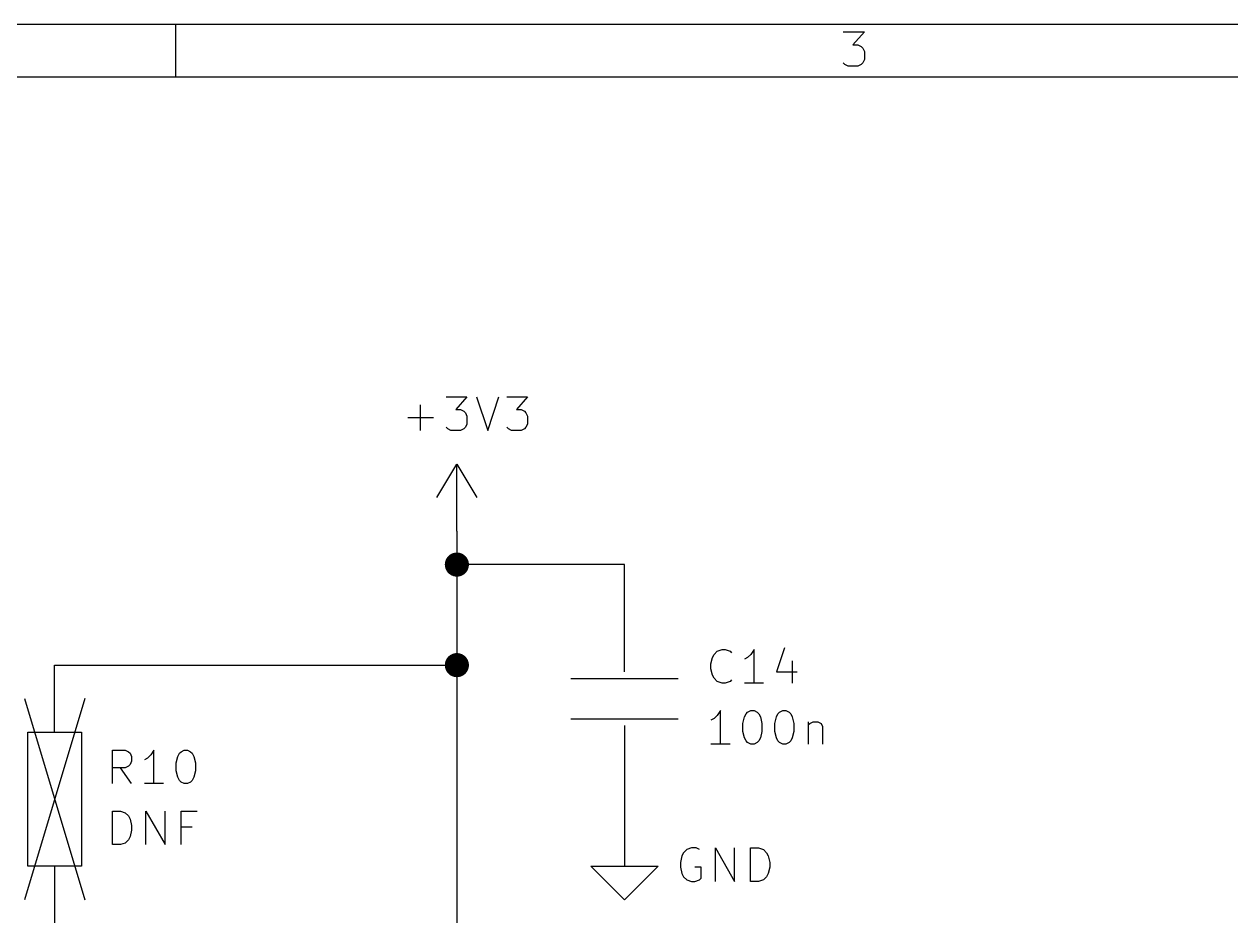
# Model space of a CAD drawing. Extents: x 0.4 to 11.3, y -7.9 to -0.4.
# Drawn here: x 4.105 to 5.904, y -1.724 to -0.394 of the extents above; entities that cross this region are included whole.
import ezdxf

# ---------------------------------------------------------------- set-up
doc = ezdxf.new("R2010")
doc.units = 0
doc.header["$MEASUREMENT"] = 0
for name, color, linetype in [('CYAN2', 4, 'CONTINUOUS'), ('GRAY3', 9, 'CONTINUOUS'), ('GREEN3', 91, 'CONTINUOUS'), ('LORANGE', 41, 'CONTINUOUS'), ('RED2', 1, 'CONTINUOUS')]:
    doc.layers.add(name, color=color, linetype=linetype)

msp = doc.modelspace()

# ---------------------------------------------------------------- linework, layer by layer
at = {"layer": 'CYAN2', "linetype": 'CONTINUOUS'}
for p, q in [((4.73405, -0.9498), (4.765, -0.9498)), ((4.765, -0.9498), (4.74833, -0.96885)), ((4.77928, -0.9498), (4.79595, -0.9998)), ((4.79595, -0.9998), (4.81262, -0.9498)), ((4.82452, -0.9498), (4.85548, -0.9498)), ((4.85548, -0.9498), (4.83881, -0.96885)), ((4.69595, -0.9998), (4.69595, -0.96171)), ((4.74833, -0.96885), (4.75548, -0.96885)), ((4.75548, -0.96885), (4.76024, -0.97123)), ((4.76024, -0.97123), (4.76262, -0.97361)), ((4.83881, -0.96885), (4.84595, -0.96885)), ((4.84595, -0.96885), (4.85071, -0.97123)), ((4.85071, -0.97123), (4.85309, -0.97361)), ((4.6769, -0.98076), (4.715, -0.98076)), ((4.76262, -0.97361), (4.765, -0.97837)), ((4.765, -0.97837), (4.765, -0.99028)), ((4.85309, -0.97361), (4.85548, -0.97837)), ((4.85548, -0.97837), (4.85548, -0.99028)), ((4.73643, -0.99743), (4.73405, -0.99504)), ((4.74119, -0.9998), (4.73643, -0.99743)), ((4.75548, -0.9998), (4.74119, -0.9998)), ((4.76024, -0.99743), (4.75548, -0.9998)), ((4.76262, -0.99504), (4.76024, -0.99743)), ((4.765, -0.99028), (4.76262, -0.99504)), ((4.82691, -0.99743), (4.82452, -0.99504)), ((4.83167, -0.9998), (4.82691, -0.99743)), ((4.84595, -0.9998), (4.83167, -0.9998)), ((4.85071, -0.99743), (4.84595, -0.9998)), ((4.85309, -0.99504), (4.85071, -0.99743)), ((4.85548, -0.99028), (4.85309, -0.99504)), ((5.13366, -1.33395), (5.13843, -1.32919)), ((5.13843, -1.32919), (5.14557, -1.3268)), ((5.14557, -1.3268), (5.15033, -1.3268)), ((5.15033, -1.3268), (5.15747, -1.32919)), ((5.15747, -1.32919), (5.15985, -1.33157)), ((5.19319, -1.3268), (5.18843, -1.33395)), ((5.19319, -1.3768), (5.19319, -1.3268)), ((5.23842, -1.32443), (5.22652, -1.36014)), ((5.1289, -1.34823), (5.13128, -1.33871)), ((5.1289, -1.35537), (5.1289, -1.34823)), ((5.13128, -1.33871), (5.13366, -1.33395)), ((5.18366, -1.33871), (5.1789, -1.34109)), ((5.18843, -1.33395), (5.18366, -1.33871)), ((5.25033, -1.34347), (5.25033, -1.3768)), ((5.13128, -1.3649), (5.1289, -1.35537)), ((5.13366, -1.36966), (5.13128, -1.3649)), ((5.22652, -1.36014), (5.25747, -1.36014)), ((5.13843, -1.37443), (5.13366, -1.36966)), ((5.14557, -1.3768), (5.13843, -1.37443)), ((5.15033, -1.3768), (5.14557, -1.3768)), ((5.15747, -1.37443), (5.15033, -1.3768)), ((5.15985, -1.37204), (5.15747, -1.37443)), ((5.20747, -1.3768), (5.1789, -1.3768)), ((5.14319, -1.4178), (5.13843, -1.42495)), ((5.14319, -1.4678), (5.14319, -1.4178)), ((5.18128, -1.42257), (5.18366, -1.42019)), ((5.18366, -1.42019), (5.18842, -1.4178)), ((5.18842, -1.4178), (5.19319, -1.4178)), ((5.19319, -1.4178), (5.19794, -1.42019)), ((5.19794, -1.42019), (5.20033, -1.42257)), ((5.2289, -1.42257), (5.23128, -1.42019)), ((5.23128, -1.42019), (5.23604, -1.4178)), ((5.23604, -1.4178), (5.2408, -1.4178)), ((5.2408, -1.4178), (5.24556, -1.42019)), ((5.24556, -1.42019), (5.24794, -1.42257)), ((5.13366, -1.42971), (5.1289, -1.43209)), ((5.13843, -1.42495), (5.13366, -1.42971)), ((5.17652, -1.43685), (5.1789, -1.42733)), ((5.17652, -1.44876), (5.17652, -1.43685)), ((5.1789, -1.42733), (5.18128, -1.42257)), ((5.20033, -1.42257), (5.20271, -1.42733)), ((5.20271, -1.42733), (5.20509, -1.43685)), ((5.20509, -1.43685), (5.20509, -1.44876)), ((5.22414, -1.43685), (5.22652, -1.42733)), ((5.22414, -1.44876), (5.22414, -1.43685)), ((5.22652, -1.42733), (5.2289, -1.42257)), ((5.24794, -1.42257), (5.25033, -1.42733)), ((5.25033, -1.42733), (5.25271, -1.43685)), ((5.25271, -1.43685), (5.25271, -1.44876)), ((5.27413, -1.43447), (5.27413, -1.4678)), ((5.27413, -1.43923), (5.27652, -1.43685)), ((5.27652, -1.43685), (5.28128, -1.43447)), ((5.28128, -1.43447), (5.28842, -1.43447)), ((5.28842, -1.43447), (5.29318, -1.43685)), ((5.29318, -1.43685), (5.29556, -1.44161)), ((5.1789, -1.45828), (5.17652, -1.44876)), ((5.20509, -1.44876), (5.20271, -1.45828)), ((5.22652, -1.45828), (5.22414, -1.44876)), ((5.25271, -1.44876), (5.25033, -1.45828)), ((5.29556, -1.44161), (5.29556, -1.4678)), ((5.15747, -1.4678), (5.1289, -1.4678)), ((5.18128, -1.46304), (5.1789, -1.45828)), ((5.18366, -1.46543), (5.18128, -1.46304)), ((5.18842, -1.4678), (5.18366, -1.46543)), ((5.19319, -1.4678), (5.18842, -1.4678)), ((5.19794, -1.46543), (5.19319, -1.4678)), ((5.20033, -1.46304), (5.19794, -1.46543)), ((5.20271, -1.45828), (5.20033, -1.46304)), ((5.2289, -1.46304), (5.22652, -1.45828)), ((5.23128, -1.46543), (5.2289, -1.46304)), ((5.23604, -1.4678), (5.23128, -1.46543)), ((5.2408, -1.4678), (5.23604, -1.4678)), ((5.24556, -1.46543), (5.2408, -1.4678)), ((5.24794, -1.46304), (5.24556, -1.46543)), ((5.25033, -1.45828), (5.24794, -1.46304)), ((5.08571, -1.63471), (5.08333, -1.64423)), ((5.08809, -1.62995), (5.08571, -1.63471)), ((5.09286, -1.62519), (5.08809, -1.62995)), ((5.1, -1.6228), (5.09286, -1.62519)), ((5.10714, -1.6228), (5.1, -1.6228)), ((5.11191, -1.62519), (5.10714, -1.6228)), ((5.13571, -1.6728), (5.13571, -1.6228)), ((5.13571, -1.6228), (5.16428, -1.6728)), ((5.16428, -1.6728), (5.16428, -1.6228)), ((5.18809, -1.6728), (5.18809, -1.6228)), ((5.18809, -1.6228), (5.2, -1.6228)), ((5.2, -1.6228), (5.20714, -1.62519)), ((5.20714, -1.62519), (5.21191, -1.62995)), ((5.21191, -1.62995), (5.21429, -1.63471)), ((5.21429, -1.63471), (5.21667, -1.64423)), ((5.08333, -1.64423), (5.08333, -1.65137)), ((5.08333, -1.65137), (5.08571, -1.6609)), ((5.11428, -1.65137), (5.10476, -1.65137)), ((5.11428, -1.66804), (5.11428, -1.65137)), ((5.21667, -1.65137), (5.21429, -1.6609)), ((5.21667, -1.64423), (5.21667, -1.65137)), ((5.08571, -1.6609), (5.08809, -1.66566)), ((5.08809, -1.66566), (5.09286, -1.67043)), ((5.09286, -1.67043), (5.1, -1.6728)), ((5.1, -1.6728), (5.10476, -1.6728)), ((5.10476, -1.6728), (5.11191, -1.67043)), ((5.11191, -1.67043), (5.11428, -1.66804)), ((5.2, -1.6728), (5.18809, -1.6728)), ((5.20714, -1.67043), (5.2, -1.6728)), ((5.21191, -1.66566), (5.20714, -1.67043)), ((5.21429, -1.6609), (5.21191, -1.66566))]:
    msp.add_line(p, q, dxfattribs=at)
at = {"layer": 'GRAY3', "linetype": 'CONTINUOUS'}
for p, q in [((4.15, -1.45), (4.15, -1.4)), ((4.11, -1.65), (4.11, -1.45)), ((4.11, -1.45), (4.19, -1.45)), ((4.19, -1.45), (4.19, -1.65)), ((4.23628, -1.5268), (4.23628, -1.4768)), ((4.23628, -1.4768), (4.25533, -1.4768)), ((4.25533, -1.4768), (4.26009, -1.47919)), ((4.26009, -1.47919), (4.26247, -1.48157)), ((4.26247, -1.48157), (4.26485, -1.48633)), ((4.26485, -1.49347), (4.26247, -1.49823)), ((4.26485, -1.48633), (4.26485, -1.49347)), ((4.28866, -1.48871), (4.2839, -1.49109)), ((4.29343, -1.48395), (4.28866, -1.48871)), ((4.29819, -1.4768), (4.29343, -1.48395)), ((4.29819, -1.5268), (4.29819, -1.4768)), ((4.33152, -1.49585), (4.3339, -1.48633)), ((4.3339, -1.48633), (4.33628, -1.48157)), ((4.33628, -1.48157), (4.33866, -1.47919)), ((4.33866, -1.47919), (4.34342, -1.4768)), ((4.34342, -1.4768), (4.34819, -1.4768)), ((4.34819, -1.4768), (4.35294, -1.47919)), ((4.35294, -1.47919), (4.35533, -1.48157)), ((4.35533, -1.48157), (4.35771, -1.48633)), ((4.35771, -1.48633), (4.36009, -1.49585)), ((4.25533, -1.503), (4.23628, -1.503)), ((4.26485, -1.5268), (4.24819, -1.503)), ((4.26009, -1.50061), (4.25533, -1.503)), ((4.26247, -1.49823), (4.26009, -1.50061)), ((4.33152, -1.50776), (4.33152, -1.49585)), ((4.3339, -1.51728), (4.33152, -1.50776)), ((4.36009, -1.50776), (4.35771, -1.51728)), ((4.36009, -1.49585), (4.36009, -1.50776)), ((4.31247, -1.5268), (4.2839, -1.5268)), ((4.33628, -1.52204), (4.3339, -1.51728)), ((4.33866, -1.52443), (4.33628, -1.52204)), ((4.34342, -1.5268), (4.33866, -1.52443)), ((4.34819, -1.5268), (4.34342, -1.5268)), ((4.35294, -1.52443), (4.34819, -1.5268)), ((4.35533, -1.52204), (4.35294, -1.52443)), ((4.35771, -1.51728), (4.35533, -1.52204)), ((4.23628, -1.6178), (4.23628, -1.5678)), ((4.23628, -1.5678), (4.24819, -1.5678)), ((4.24819, -1.5678), (4.25533, -1.57019)), ((4.25533, -1.57019), (4.26009, -1.57495)), ((4.26009, -1.57495), (4.26247, -1.57971)), ((4.26247, -1.57971), (4.26485, -1.58923)), ((4.28628, -1.6178), (4.28628, -1.5678)), ((4.28628, -1.5678), (4.31485, -1.6178)), ((4.31485, -1.6178), (4.31485, -1.5678)), ((4.33866, -1.6178), (4.33866, -1.5678)), ((4.33866, -1.5678), (4.36247, -1.5678)), ((4.26485, -1.59637), (4.26247, -1.6059)), ((4.26485, -1.58923), (4.26485, -1.59637)), ((4.35533, -1.59161), (4.33866, -1.59161)), ((4.24819, -1.6178), (4.23628, -1.6178)), ((4.25533, -1.61543), (4.24819, -1.6178)), ((4.26009, -1.61066), (4.25533, -1.61543)), ((4.26247, -1.6059), (4.26009, -1.61066)), ((4.19, -1.65), (4.11, -1.65)), ((4.15, -1.65), (4.15, -1.7))]:
    msp.add_line(p, q, dxfattribs=at)
at = {"layer": 'GREEN3', "linetype": 'CONTINUOUS'}
for p, q in [((4.75, -1.15), (4.75, -1.2)), ((4.75, -1.2), (4.75, -1.35)), ((5, -1.2), (4.75, -1.2)), ((5, -1.25), (5, -1.2)), ((4.15, -1.35), (4.75, -1.35)), ((4.15, -1.4), (4.15, -1.35)), ((4.75, -1.35), (4.75, -1.85)), ((5, -1.55), (5, -1.6)), ((4.15, -1.7), (4.15, -2))]:
    msp.add_line(p, q, dxfattribs=at)
at = {"layer": 'GREEN3', "const_width": 0.018}
for points in [[(4.741, -1.2, 1), (4.759, -1.2, 1)], [(4.741, -1.35, 1), (4.759, -1.35, 1)]]:
    msp.add_lwpolyline(points, format="xyb", close=True, dxfattribs=at)
at = {"layer": 'LORANGE', "linetype": 'CONTINUOUS'}
for p, q in [((4.105, -1.4), (4.195, -1.7)), ((4.195, -1.4), (4.105, -1.7))]:
    msp.add_line(p, q, dxfattribs=at)
at = {"layer": 'RED2', "linetype": 'CONTINUOUS'}
for p, q in [((0.3937, -0.3937), (11.2993, -0.3937)), ((4.33071, -0.47244), (4.33071, -0.3937)), ((5.32615, -0.40526), (5.35783, -0.40526)), ((5.35783, -0.40526), (5.34078, -0.42476)), ((5.34078, -0.42476), (5.34809, -0.42476)), ((5.34809, -0.42476), (5.35296, -0.4272)), ((5.35296, -0.4272), (5.3554, -0.42963)), ((5.3554, -0.42963), (5.35783, -0.43451)), ((5.35783, -0.44669), (5.3554, -0.45157)), ((5.35783, -0.43451), (5.35783, -0.44669)), ((5.32859, -0.45401), (5.32615, -0.45157)), ((5.33346, -0.45644), (5.32859, -0.45401)), ((5.34809, -0.45644), (5.33346, -0.45644)), ((5.35296, -0.45401), (5.34809, -0.45644)), ((5.3554, -0.45157), (5.35296, -0.45401)), ((0.47244, -0.47244), (11.2206, -0.47244)), ((4.72, -1.1), (4.75, -1.05)), ((4.75, -1.15), (4.75, -1.05)), ((4.75, -1.05), (4.78, -1.1)), ((5, -1.36), (5, -1.25)), ((4.92, -1.37), (5.08, -1.37)), ((4.92, -1.43), (5.08, -1.43)), ((5, -1.44), (5, -1.55)), ((5, -1.6), (5, -1.65)), ((5, -1.7), (4.95, -1.65)), ((4.95, -1.65), (5, -1.65)), ((5, -1.65), (5.05, -1.65)), ((5.05, -1.65), (5, -1.7))]:
    msp.add_line(p, q, dxfattribs=at)

doc.saveas('drawing.dxf')
